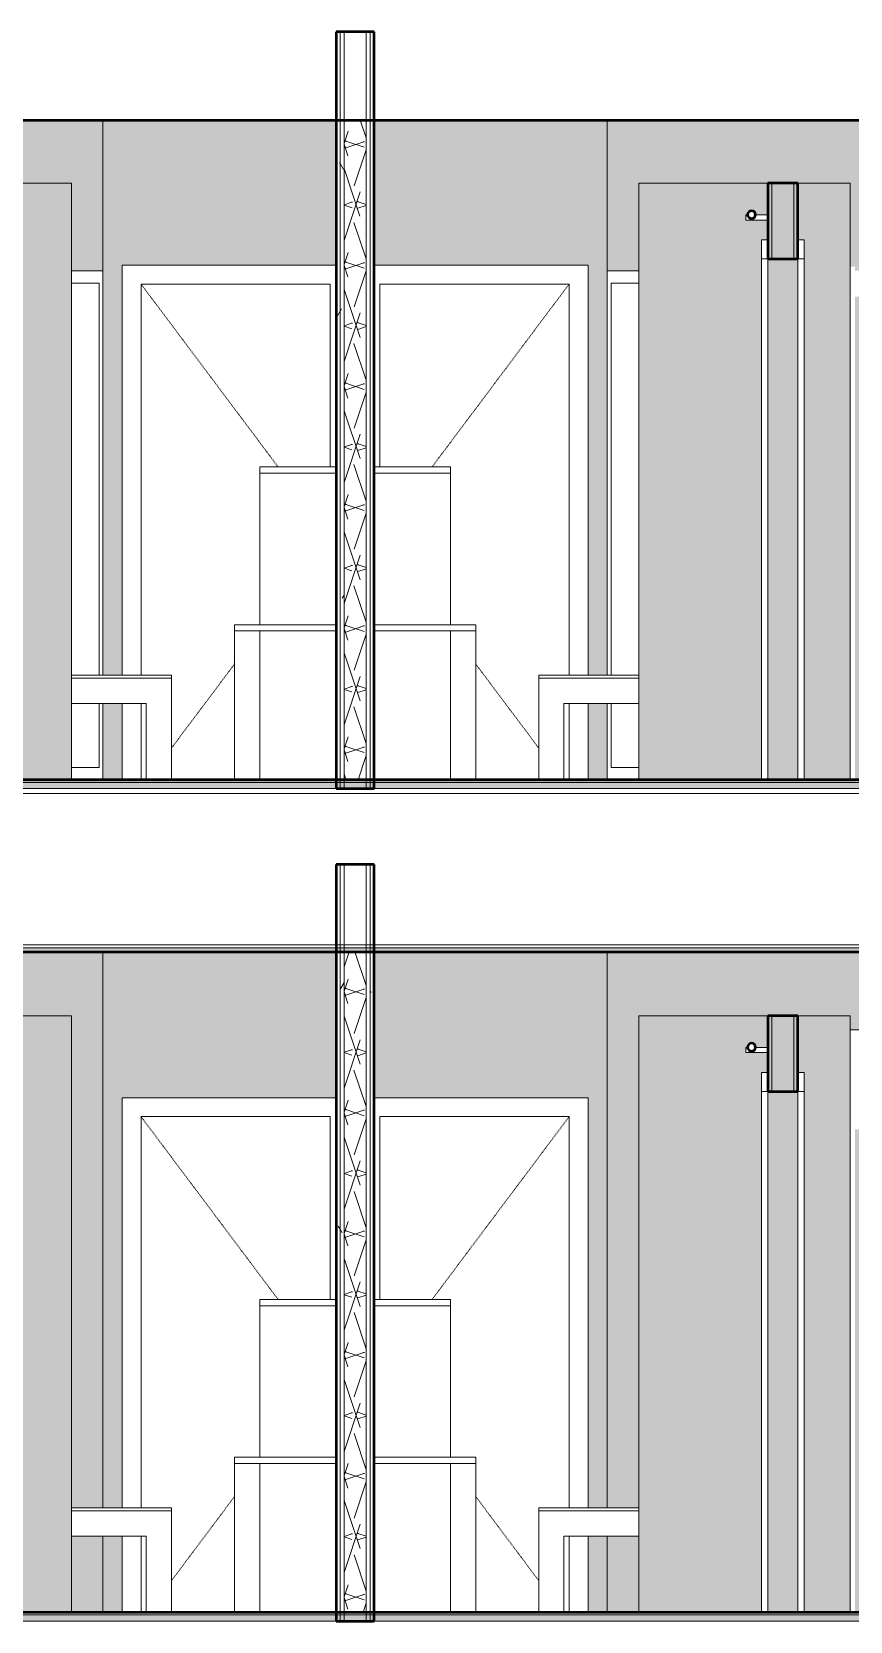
# Model space of a CAD drawing. Header units: inches. Extents: x 9584 to 15274, y -226 to 527.
# Drawn here: x 14167 to 14296.8, y 132 to 384 of the extents above; entities that cross this region are included whole.
import ezdxf

# ---------------------------------------------------------------- set-up
doc = ezdxf.new("R2010")
doc.units = ezdxf.units.IN
doc.header["$MEASUREMENT"] = 0
doc.linetypes.add('Dash 1_16_', pattern=[0.125, 0.0625, -0.0625])
doc.linetypes.add('Grid Line 1_2_', pattern=[0.875, 0.5, -0.125, 0.125, -0.125])
for name, color, linetype, lineweight in [('0-5', 250, 'Continuous', 13), ('0-6', 90, 'Continuous', 5), ('A-AREA-PATT-2', 254, 'Continuous', 9), ('A-DOOR-2', 7, 'Dash 1_16_', 9), ('A-DOOR-5', 250, 'Continuous', 13), ('A-DOOR-6', 10, 'Continuous', 50), ('A-DOOR-FRAM-1', 7, 'Continuous', 9), ('A-DOOR-FRAM-2', 50, 'Continuous', 20), ('A-FLOR-1', 192, 'Continuous', 50), ('A-FLOR-LEVL-1', 51, 'Grid Line 1_2_', 9), ('A-FLOR-MCUT', 51, 'Continuous', 13), ('A-FLOR-PATT-1', 8, 'Continuous', 9), ('A-GENM', 5, 'Continuous', 9), ('A-ROOF-1', 132, 'Continuous', 50), ('A-WALL', 113, 'Continuous', 13), ('A-WALL-1', 250, 'Continuous', 13), ('A-WALL-2', 10, 'Continuous', 50), ('A-WALL-PATT-1', 253, 'Continuous', 9), ('A-WALL-PATT-2', 7, 'Continuous', 9), ('I-FURN-1', 7, 'Continuous', 9), ('I-WALL-1', 10, 'Continuous', 50)]:
    doc.layers.add(name, color=color, linetype=linetype, lineweight=lineweight)
pattern_1 = [(0, (3257.106, 59.024), (30.72, 7.68), [1.267, -21.773, 1.267, -21.773, -122.88]), (0, (3257.106, 59.024), (30.72, 7.68), [-46.08, 1.267, -44.813, 1.267, -21.773, -53.76]), (0, (3257.106, 59.024), (30.72, 7.68), [-115.2, 1.267, -14.093, 1.267, -37.133]), (120, (3268.626, 62.864), (-22.01108, 22.7643), [1.267, -21.773, 1.267, -21.773, -122.88]), (120, (3268.626, 62.864), (-22.01108, 22.7643), [-46.08, 1.267, -44.813, 1.267, -21.773, -53.76]), (120, (3268.626, 62.864), (-22.01108, 22.7643), [-115.2, 1.267, -14.093, 1.267, -37.133]), (240, (3272.466, 78.224), (-8.70892, -30.4443), [1.267, -21.773, 1.267, -21.773, -122.88]), (240, (3272.466, 78.224), (-8.70892, -30.4443), [-46.08, 1.267, -44.813, 1.267, -21.773, -53.76]), (240, (3272.466, 78.224), (-8.70892, -30.4443), [-115.2, 1.267, -14.093, 1.267, -37.133])]
pattern_2 = [(161.57, (3257.586, 59.504), (-3.8399538, -1.54e-05), [0, -27.322, 3.034, 0]), (18.43, (3256.626, 59.504), (-3.8399538, 1.54e-05), [0, -27.322, 3.034, 0]), (108.43, (3257.586, 59.504), (1.919622, -9.6005246), [9.106, -21.25]), (71.57, (3256.626, 59.504), (1.919622, 9.6005246), [9.106, -21.25])]
pattern_3 = [(50, (14338.271, 59.024), (27.5427, -2.4099), [2.88, -31.68]), (355, (14338.27, 59.024), (-5.32784, 28.88427), [2.304, -25.344]), (100.451, (14340.567, 58.823), (22.2153, 26.47393), [2.448, -26.924]), (46.184, (14338.27, 66.704), (40.9819, -6.3564), [4.32, -47.52]), (96.636, (14341.687, 66.175), (35.8907, 37.4062), [3.671, -40.386]), (351.184, (14338.27, 66.704), (35.891, 37.4062), [3.456, -38.016]), (21, (14342.111, 64.784), (22.92104, -15.46073), [2.88, -31.68]), (326, (14342.11, 64.784), (9.3435, 27.84574), [2.304, -25.344]), (71.451, (14344.02, 63.496), (32.26477, 12.3844), [2.448, -26.924]), (37.5, (14338.271, 59.024), (0.466855, 12.78271), [1.267, -23.77, 1.267, -24.461, -25.44]), (37.5, (14338.271, 59.024), (0.466855, 12.78271), [-50.765, 1.267, -24.173]), (7.5, (14338.271, 59.024), (10.10159, 15.14509), [1.267, -13.402, 1.267, -23.194, -9.696]), (7.5, (14338.271, 59.024), (10.10159, 15.14509), [-39.13, 1.267, -8.429]), (327.5, (14329.708, 59.024), (20.49916, -0.86578), [1.267, -8.333, 1.267, -28.685, -39.744]), (327.5, (14329.708, 59.024), (20.49916, -0.86578), [-39.552, 1.267, -38.477]), (317.5, (14325.868, 59.024), (22.39478, 3.8443), [1.267, -11.213, 1.267, -18.624, -28.224]), (317.5, (14325.868, 59.024), (22.39478, 3.8443), [-32.371, 1.267, -26.957])]

# ---------------------------------------------------------------- blocks, each defined once
blk = doc.blocks.new('CTR - 2nd Phase_rvt-2-BUILDING SECTION - NORTH_SOUTH - LOOKING WEST')
at = {"layer": 'A-FLOR-LEVL-1'}
for p, q in [((1856.66, 264), (4168.71, 264)), ((1856.66, 132), (4168.71, 132))]:
    blk.add_line(p, q, dxfattribs=at)
blk = doc.blocks.new('Entertainment_Center_14771 - Entertainment_Center_14771-V67-BUILDING SECTION - NORTH_SOUTH - LOOKING WEST')
at = {"layer": 'I-FURN-1'}
for p, q in [((3140.25, 183), (3140.12, 183)), ((3140.25, 183), (3140.25, 182)), ((3140.25, 183), (3152.25, 183)), ((3140.25, 182), (3140.25, 183)), ((3140.25, 182), (3140.25, 158)), ((3152.25, 182), (3140.25, 182)), ((3140.25, 182), (3152.25, 182)), ((3140.25, 158), (3140.25, 182)), ((3152.25, 183), (3152.25, 182)), ((3152.25, 182), (3152.25, 158)), ((3140.12, 158), (3140.25, 158)), ((3140.25, 158), (3140.25, 157)), ((3140.25, 158), (3156.25, 158)), ((3140.25, 157), (3140.25, 158)), ((3140.25, 157), (3140.25, 133.37)), ((3156.25, 157), (3140.25, 157)), ((3140.25, 157), (3152.25, 157)), ((3140.25, 133.37), (3140.25, 157)), ((3152.25, 157), (3152.25, 133.37)), ((3156.25, 158), (3156.25, 157)), ((3156.25, 133.37), (3156.25, 157)), ((3156.28, 155.87), (3156.28, 156.87)), ((3156.28, 133.37), (3156.28, 134.12))]:
    blk.add_line(p, q, dxfattribs=at)
blk = doc.blocks.new('Table-Coffee - one-V68-BUILDING SECTION - NORTH_SOUTH - LOOKING WEST')
at = {"layer": 'I-FURN-1'}
for p, q in [((3166.25, 150), (3182.12, 150)), ((3166.25, 149.5), (3166.25, 150)), ((3182.12, 149.5), (3166.25, 149.5)), ((3166.25, 149.5), (3166.25, 133.37)), ((3182.12, 149.5), (3166.25, 149.5)), ((3170.25, 133.37), (3170.25, 145.5)), ((3170.25, 145.5), (3182.12, 145.5))]:
    blk.add_line(p, q, dxfattribs=at)
blk = doc.blocks.new('Interior_barn_door_18732 - Interior_barn_door_18732-V69-BUILDING SECTION - NORTH_SOUTH - LOOKING WEST')
at = {"layer": 'A-DOOR-5'}
for p, q in [((3199.1, 222.96), (3199.39, 222.96)), ((3199.1, 222.15), (3199.1, 222.96)), ((3202.57, 222.15), (3199.1, 222.15)), ((3200.61, 222.96), (3202.57, 222.96))]:
    blk.add_line(p, q, dxfattribs=at)
at = {"layer": 'A-DOOR-6'}
for start, end in [(90, 270), (270, 90)]:
    blk.add_arc((3200, 223), 0.625, start, end, dxfattribs=at)
at = {"layer": 'A-DOOR-FRAM-1'}
for p, q in [((3201.57, 133.37), (3201.57, 216)), ((3202.57, 216), (3202.57, 133.37)), ((3207.32, 133.37), (3207.32, 216)), ((3208.32, 216), (3208.32, 133.37))]:
    blk.add_line(p, q, dxfattribs=at)
at = {"layer": 'A-DOOR-FRAM-2'}
for p, q in [((3201.57, 219), (3201.57, 216)), ((3202.57, 219), (3201.57, 219)), ((3202.57, 216), (3202.57, 219)), ((3208.32, 219), (3207.32, 219)), ((3207.32, 219), (3207.32, 216)), ((3208.32, 216), (3208.32, 219)), ((3201.57, 216), (3202.57, 216)), ((3207.32, 216), (3208.32, 216))]:
    blk.add_line(p, q, dxfattribs=at)
blk = doc.blocks.new('Entertainment_Center_14771 - Entertainment_Center_14771-V70-BUILDING SECTION - NORTH_SOUTH - LOOKING WEST')
at = {"layer": 'I-FURN-1'}
for p, q in [((3122, 183), (3134, 183)), ((3122, 182), (3122, 183)), ((3134, 182), (3122, 182)), ((3122, 182), (3134, 182)), ((3122, 158), (3122, 182)), ((3134, 182), (3134, 183)), ((3134.12, 183), (3134, 183)), ((3134, 183), (3134, 182)), ((3134, 158), (3134, 182)), ((3134, 182), (3134, 158)), ((3117.97, 156.87), (3117.97, 155.87)), ((3118, 158), (3134, 158)), ((3118, 157), (3118, 158)), ((3118, 157), (3118, 133.37)), ((3134, 157), (3118, 157)), ((3122, 157), (3134, 157)), ((3122, 133.37), (3122, 157)), ((3134, 157), (3134, 158)), ((3134, 158), (3134.12, 158)), ((3134, 158), (3134, 157)), ((3134, 133.37), (3134, 157)), ((3134, 157), (3134, 133.37)), ((3117.97, 134.12), (3117.97, 133.37))]:
    blk.add_line(p, q, dxfattribs=at)
blk = doc.blocks.new('Table-Coffee - one-V71-BUILDING SECTION - NORTH_SOUTH - LOOKING WEST')
at = {"layer": 'I-FURN-1'}
for p, q in [((3092.12, 150), (3108, 150)), ((3108, 149.5), (3092.12, 149.5)), ((3108, 149.5), (3092.12, 149.5)), ((3108, 150), (3108, 149.5)), ((3108, 133.37), (3108, 149.5)), ((3092.12, 145.5), (3104, 145.5)), ((3104, 145.5), (3104, 133.37))]:
    blk.add_line(p, q, dxfattribs=at)
blk = doc.blocks.new('Single-Flush - 30_ x 80_-V80-BUILDING SECTION - NORTH_SOUTH - LOOKING WEST')
at = {"layer": 'A-DOOR-2'}
for p, q in [((3171.07, 212), (3149.32, 183)), ((3166.25, 138.43), (3156.25, 151.77))]:
    blk.add_line(p, q, dxfattribs=at)
at = {"layer": 'A-DOOR-FRAM-1'}
for p, q in [((3174.07, 215), (3140.12, 215)), ((3174.07, 150), (3174.07, 215)), ((3141.07, 183), (3141.07, 212)), ((3141.07, 212), (3171.07, 212)), ((3171.07, 212), (3171.07, 150)), ((3171.07, 145.5), (3171.07, 133.37)), ((3174.07, 133.37), (3174.07, 145.5))]:
    blk.add_line(p, q, dxfattribs=at)
blk = doc.blocks.new('Single-Flush - 30_ x 80_-V81-BUILDING SECTION - NORTH_SOUTH - LOOKING WEST')
at = {"layer": 'A-DOOR-2'}
for p, q in [((3103.17, 212), (3124.92, 183)), ((3108, 138.43), (3118, 151.77))]:
    blk.add_line(p, q, dxfattribs=at)
at = {"layer": 'A-DOOR-FRAM-1'}
for p, q in [((3100.17, 215), (3100.17, 150)), ((3134.12, 215), (3100.17, 215)), ((3103.17, 150), (3103.17, 212)), ((3103.17, 212), (3133.17, 212)), ((3133.17, 212), (3133.17, 183)), ((3100.17, 145.5), (3100.17, 133.37)), ((3103.17, 133.37), (3103.17, 145.5))]:
    blk.add_line(p, q, dxfattribs=at)
blk = doc.blocks.new('Entertainment_Center_14771 - Entertainment_Center_14771-V84-BUILDING SECTION - NORTH_SOUTH - LOOKING WEST')
at = {"layer": 'I-FURN-1'}
for p, q in [((3140.25, 315), (3140.12, 315)), ((3140.25, 315), (3140.25, 314)), ((3140.25, 315), (3152.25, 315)), ((3140.25, 314), (3140.25, 315)), ((3140.25, 314), (3140.25, 290)), ((3152.25, 314), (3140.25, 314)), ((3140.25, 314), (3152.25, 314)), ((3140.25, 290), (3140.25, 314)), ((3152.25, 315), (3152.25, 314)), ((3152.25, 314), (3152.25, 290)), ((3140.12, 290), (3140.25, 290)), ((3140.25, 290), (3140.25, 289)), ((3140.25, 290), (3156.25, 290)), ((3140.25, 289), (3140.25, 290)), ((3156.25, 290), (3156.25, 289)), ((3140.25, 289), (3140.25, 265.37)), ((3156.25, 289), (3140.25, 289)), ((3140.25, 289), (3152.25, 289)), ((3140.25, 265.37), (3140.25, 289)), ((3152.25, 289), (3152.25, 265.37)), ((3156.25, 265.37), (3156.25, 289)), ((3156.28, 287.87), (3156.28, 288.87)), ((3156.28, 265.37), (3156.28, 266.12))]:
    blk.add_line(p, q, dxfattribs=at)
blk = doc.blocks.new('CTR - 1st Phase - Unit Layouts_rvt-2-BUILDING SECTION - NORTH_SOUTH - LOOKING WEST')
at = {"layer": 'A-WALL-1'}
for p, q in [((3097.13, 282), (3097.13, 370)), ((3177.12, 370), (3177.12, 282)), ((3092.12, 360), (3071.67, 360)), ((3092.12, 265.37), (3092.12, 360)), ((3202.57, 360), (3182.12, 360)), ((3182.12, 360), (3182.12, 265.37)), ((3203.2, 360), (3203.2, 348)), ((3206.7, 360), (3206.7, 348)), ((3210.9, 360), (3207.32, 360)), ((3210.9, 360), (3215.65, 360)), ((3215.65, 360), (3215.65, 265.37)), ((3202.57, 265.37), (3202.57, 348)), ((3207.32, 348), (3207.32, 265.37)), ((3097.13, 265.37), (3097.13, 277.5)), ((3177.12, 277.5), (3177.12, 265.37)), ((3097.13, 150), (3097.13, 238.12)), ((3177.12, 238.12), (3177.12, 150)), ((3092.12, 228), (3071.67, 228)), ((3092.12, 133.37), (3092.12, 228)), ((3202.57, 228), (3182.12, 228)), ((3182.12, 228), (3182.12, 133.37)), ((3203.2, 228), (3203.2, 216)), ((3206.7, 228), (3206.7, 216)), ((3210.9, 228), (3207.32, 228)), ((3210.9, 228), (3215.65, 228)), ((3215.65, 228), (3215.65, 133.37)), ((3202.57, 133.37), (3202.57, 216)), ((3207.32, 216), (3207.32, 133.37)), ((3097.13, 133.37), (3097.13, 145.5)), ((3177.12, 145.5), (3177.12, 133.37))]:
    blk.add_line(p, q, dxfattribs=at)
at = {"layer": 'A-WALL-2'}
for p, q in [((3207.32, 360), (3202.57, 360)), ((3202.57, 360), (3202.57, 348)), ((3207.32, 348), (3207.32, 360)), ((3202.57, 348), (3207.32, 348)), ((3207.32, 228), (3202.57, 228)), ((3202.57, 228), (3202.57, 216)), ((3207.32, 216), (3207.32, 228)), ((3202.57, 216), (3207.32, 216))]:
    blk.add_line(p, q, dxfattribs=at)
at = {"layer": '0-5'}
for name, p in [('Interior_barn_door_18732 - Interior_barn_door_18732-V69-BUILDING SECTION - NORTH_SOUTH - LOOKING WEST', (0, 132)), ('Single-Flush - 30_ x 80_-V81-BUILDING SECTION - NORTH_SOUTH - LOOKING WEST', (0, 132)), ('Single-Flush - 30_ x 80_-V80-BUILDING SECTION - NORTH_SOUTH - LOOKING WEST', (0, 132)), ('Entertainment_Center_14771 - Entertainment_Center_14771-V70-BUILDING SECTION - NORTH_SOUTH - LOOKING WEST', (0, 132)), ('Entertainment_Center_14771 - Entertainment_Center_14771-V84-BUILDING SECTION - NORTH_SOUTH - LOOKING WEST', (0, 0)), ('Table-Coffee - one-V71-BUILDING SECTION - NORTH_SOUTH - LOOKING WEST', (0, 132)), ('Table-Coffee - one-V68-BUILDING SECTION - NORTH_SOUTH - LOOKING WEST', (0, 132)), ('Interior_barn_door_18732 - Interior_barn_door_18732-V69-BUILDING SECTION - NORTH_SOUTH - LOOKING WEST', (0, 0)), ('Single-Flush - 30_ x 80_-V81-BUILDING SECTION - NORTH_SOUTH - LOOKING WEST', (0, 0)), ('Single-Flush - 30_ x 80_-V80-BUILDING SECTION - NORTH_SOUTH - LOOKING WEST', (0, 0)), ('Entertainment_Center_14771 - Entertainment_Center_14771-V70-BUILDING SECTION - NORTH_SOUTH - LOOKING WEST', (0, 0)), ('Entertainment_Center_14771 - Entertainment_Center_14771-V67-BUILDING SECTION - NORTH_SOUTH - LOOKING WEST', (0, 0)), ('Table-Coffee - one-V71-BUILDING SECTION - NORTH_SOUTH - LOOKING WEST', (0, 0)), ('Table-Coffee - one-V68-BUILDING SECTION - NORTH_SOUTH - LOOKING WEST', (0, 0))]:
    blk.add_blockref(name, p, dxfattribs=at)
blk = doc.blocks.new('CTR - 1st Phase - Common Walls_rvt-2-BUILDING SECTION - NORTH_SOUTH - LOOKING WEST')
at = {"layer": 'A-AREA-PATT-2'}
h = blk.add_hatch(color=256, dxfattribs=at)
h.paths.add_polyline_path([(2938.52, 265.37), (2942.02, 265.37), (2942.02, 270), (2940, 270), (2940, 288), (2942, 288), (2942.13, 288.5), (2942.5, 288.87), (2943, 289), (2953, 289), (2953.5, 288.87), (2953.86, 288.5), (2954, 288), (2958, 288), (2958, 286), (3019, 286), (3019, 270), (3016.97, 270), (3016.97, 265.37), (3057.85, 265.37), (3057.85, 346.75), (3058.6, 346.75), (3058.6, 265.37), (3065.92, 265.37), (3065.92, 351), (3066.92, 351), (3066.92, 265.37), (3071.67, 265.37), (3071.67, 351), (3072.67, 351), (3072.67, 265.37), (3092.12, 265.37), (3092.12, 346.12), (3097.13, 346.12), (3097.13, 282), (3100.17, 282), (3100.17, 347), (3134.12, 347), (3134.12, 370), (2938.52, 370), (2938.52, 360), (3051.62, 360), (3051.62, 342), (2938.52, 342), (2938.52, 269.43)], flags=0)
h.paths.add_polyline_path([(2943.97, 265.37), (2944, 265.37), (2943.97, 269.43)], flags=0)
h.paths.add_polyline_path([(2946, 265.37), (2952, 265.37), (2952, 270), (2946, 270), (2946, 269.43)], flags=0)
h.paths.add_polyline_path([(3100.17, 265.37), (3100.17, 277.5), (3097.13, 277.5), (3097.13, 265.37), (3098.91, 265.37)], flags=0)
h.paths.add_polyline_path([(3015.02, 265.37), (3015.02, 270), (2954, 270), (2954, 265.37), (3012.68, 265.37)], flags=0)
h.paths.add_polyline_path([(3071.67, 354.15), (3071.67, 354.96), (3073.62, 355), (3073.8, 355.44), (3074.25, 355.62), (3074.69, 355.44), (3074.87, 354.96), (3075.14, 354.96), (3075.14, 354.15), (3072.67, 354.15)], flags=0)
h = blk.add_hatch(color=256, dxfattribs=at)
h.paths.add_polyline_path([(3216.4, 265.37), (3257.27, 265.37), (3257.27, 270), (3255.25, 270), (3255.25, 286), (3316.25, 286), (3316.25, 288), (3320.25, 288), (3320.38, 288.5), (3320.75, 288.87), (3321.25, 289), (3331.25, 289), (3331.75, 288.87), (3332.12, 288.5), (3332.25, 288), (3334.25, 288), (3334.25, 270), (3332.22, 270), (3332.22, 265.37), (3335.72, 265.37), (3335.72, 342), (3216.4, 342), (3216.4, 274.68)], flags=0)
h.paths.add_polyline_path([(3215.14, 265.37), (3215.65, 265.37), (3215.65, 346.75), (3216.4, 346.75), (3216.4, 346.12), (3222.62, 346.15), (3222.62, 360), (3335.72, 360), (3335.72, 370), (3140.12, 370), (3140.12, 347), (3174.07, 347), (3174.07, 282), (3177.12, 282), (3177.12, 346.12), (3182.12, 346.12), (3182.12, 265.37), (3201.57, 265.37), (3201.57, 351), (3202.57, 351), (3202.57, 265.37), (3207.32, 265.37), (3207.32, 351), (3208.32, 351), (3208.32, 265.37), (3211.74, 265.37)], flags=0)
h.paths.add_polyline_path([(3174.07, 265.37), (3177.12, 265.37), (3177.12, 277.5), (3174.07, 277.5), (3174.07, 274.68)], flags=0)
h.paths.add_polyline_path([(3259.22, 265.37), (3320.25, 265.37), (3320.25, 270), (3259.22, 270), (3259.22, 269.43)], flags=0)
h.paths.add_polyline_path([(3322.25, 265.37), (3328.25, 265.37), (3328.25, 270), (3322.25, 270)], flags=0)
h.paths.add_polyline_path([(3330.25, 265.37), (3330.27, 265.37), (3330.25, 269.43)], flags=0)
h.paths.add_polyline_path([(3201.57, 354.15), (3199.1, 354.15), (3199.1, 354.96), (3199.38, 355), (3199.56, 355.44), (3200, 355.62), (3200.44, 355.44), (3200.63, 354.96), (3202.57, 354.96), (3202.57, 354.15)], flags=0)
h = blk.add_hatch(color=256, dxfattribs=at)
h.paths.add_polyline_path([(2938.52, 133.37), (2942.02, 133.37), (2942.02, 138), (2940, 138), (2940, 156), (2942, 156), (2942.13, 156.5), (2942.5, 156.87), (2943, 157), (2953, 157), (2953.5, 156.87), (2953.86, 156.5), (2954, 156), (2958, 156), (2958, 154), (3019, 154), (3019, 138), (3016.97, 137.99), (3016.97, 133.37), (3057.85, 133.37), (3057.85, 210), (2938.52, 210), (2938.52, 135.27)], flags=0)
h.paths.add_polyline_path([(3092.12, 133.37), (3100.17, 133.37), (3100.17, 145.5), (3092.12, 145.5), (3092.12, 150), (3100.17, 150), (3100.17, 215), (3134.12, 215), (3134.12, 238.12), (2938.52, 238.12), (2938.52, 228), (3051.62, 228), (3051.62, 225.75), (3058.6, 225.75), (3058.6, 133.37), (3065.92, 133.37), (3065.92, 219), (3066.92, 219), (3066.92, 133.37), (3071.67, 133.37), (3071.67, 219), (3072.67, 219), (3072.67, 133.37), (3078.89, 133.37)], flags=0)
h.paths.add_polyline_path([(2943.97, 133.37), (2944, 133.37), (2943.97, 135.28)], flags=0)
h.paths.add_polyline_path([(2946, 133.37), (2952, 133.37), (2952, 138), (2946, 137.99), (2946, 135.29)], flags=0)
h.paths.add_polyline_path([(3015.02, 133.37), (3015.02, 138), (2954, 138), (2954, 133.37), (3012.68, 133.37)], flags=0)
h.paths.add_polyline_path([(3071.67, 222.15), (3071.67, 222.96), (3073.62, 223), (3073.8, 223.44), (3074.25, 223.62), (3074.69, 223.44), (3074.87, 222.96), (3075.14, 222.96), (3075.14, 222.15), (3072.67, 222.15)], flags=0)
h = blk.add_hatch(color=256, dxfattribs=at)
h.paths.add_polyline_path([(3212.38, 133.37), (3215.65, 133.37), (3215.65, 225.75), (3222.62, 225.75), (3222.62, 228), (3335.72, 228), (3335.72, 238.12), (3140.12, 238.12), (3140.12, 215), (3174.07, 215), (3174.07, 150), (3182.12, 150), (3182.12, 145.5), (3174.07, 145.5), (3174.07, 133.37), (3201.57, 133.37), (3201.57, 219), (3202.57, 219), (3202.57, 133.37), (3207.32, 133.37), (3207.32, 219), (3208.32, 219), (3208.32, 133.37), (3211.3, 133.37)], flags=0)
h.paths.add_polyline_path([(3335.44, 133.37), (3335.72, 133.37), (3335.72, 210), (3216.4, 210), (3216.4, 133.37), (3257.27, 133.37), (3257.27, 138), (3255.25, 138), (3255.25, 154), (3316.25, 154), (3316.25, 156), (3320.25, 156), (3320.38, 156.5), (3320.75, 156.87), (3321.25, 157), (3331.25, 157), (3331.75, 156.87), (3332.12, 156.5), (3332.25, 156), (3334.25, 156), (3334.25, 138), (3332.22, 137.99), (3332.22, 133.37)], flags=0)
h.paths.add_polyline_path([(3328.25, 133.37), (3328.25, 138), (3322.25, 138), (3322.25, 133.37), (3327.16, 133.37)], flags=0)
h.paths.add_polyline_path([(3320.25, 133.37), (3320.25, 138), (3259.22, 137.99), (3259.22, 133.37), (3310.61, 133.37)], flags=0)
h.paths.add_polyline_path([(3202.57, 222.15), (3199.1, 222.15), (3199.1, 222.96), (3199.38, 223), (3199.56, 223.44), (3200, 223.62), (3200.44, 223.44), (3200.63, 222.96), (3202.57, 222.96)], flags=0)
at = {"layer": 'A-WALL-PATT-1'}
h = blk.add_hatch(dxfattribs=at)
h.set_pattern_fill('FP_52', color=256, style=0, pattern_type=2)
h.set_pattern_definition(pattern_2)
h.paths.add_polyline_path([(3138.87, 265.25), (3138.87, 370), (3135.37, 370), (3135.37, 265.25), (3138.65, 265.25)], flags=0)
h = blk.add_hatch(dxfattribs=at)
h.set_pattern_fill('FP_52', color=256, style=0, pattern_type=2)
h.set_pattern_definition(pattern_2)
h.paths.add_polyline_path([(3135.37, 133.25), (3138.87, 133.25), (3138.87, 238.12), (3135.37, 238.12), (3135.37, 135.83)], flags=0)
at = {"layer": 'A-WALL-PATT-2'}
h = blk.add_hatch(dxfattribs=at)
h.set_pattern_fill('FP_43', color=256, style=0, pattern_type=2)
h.set_pattern_definition(pattern_1)
h.paths.add_polyline_path([(3134.75, 265.37), (3134.75, 370), (3134.12, 370), (3134.12, 265.37)], flags=0)
h = blk.add_hatch(dxfattribs=at)
h.set_pattern_fill('FP_43', color=256, style=0, pattern_type=2)
h.set_pattern_definition(pattern_1)
h.paths.add_polyline_path([(3135.37, 265.37), (3135.37, 370), (3134.75, 370), (3134.75, 265.37)], flags=0)
h = blk.add_hatch(dxfattribs=at)
h.set_pattern_fill('FP_43', color=256, style=0, pattern_type=2)
h.set_pattern_definition(pattern_1)
h.paths.add_polyline_path([(3139.5, 265.37), (3139.5, 370), (3138.87, 370), (3138.87, 265.37)], flags=0)
h = blk.add_hatch(dxfattribs=at)
h.set_pattern_fill('FP_43', color=256, style=0, pattern_type=2)
h.set_pattern_definition(pattern_1)
h.paths.add_polyline_path([(3134.75, 133.37), (3134.75, 238.12), (3134.12, 238.12), (3134.12, 133.37)], flags=0)
h = blk.add_hatch(dxfattribs=at)
h.set_pattern_fill('FP_43', color=256, style=0, pattern_type=2)
h.set_pattern_definition(pattern_1)
h.paths.add_polyline_path([(3135.37, 133.37), (3135.37, 238.12), (3134.75, 238.12), (3134.75, 133.37)], flags=0)
h = blk.add_hatch(dxfattribs=at)
h.set_pattern_fill('FP_43', color=256, style=0, pattern_type=2)
h.set_pattern_definition(pattern_1)
h.paths.add_polyline_path([(3140.12, 133.37), (3140.12, 238.12), (3139.5, 238.12), (3139.5, 133.37)], flags=0)
at = {"layer": 'A-FLOR-LEVL-1'}
for p, q in [((1856.66, 264), (4168.71, 264)), ((1856.66, 132), (4168.71, 132))]:
    blk.add_line(p, q, dxfattribs=at)
at = {"layer": 'A-WALL-1'}
for p, q in [((3134.75, 264), (3134.75, 384)), ((3135.37, 264), (3135.37, 384)), ((3138.87, 264), (3138.87, 384)), ((3139.5, 264), (3139.5, 384)), ((3134.75, 132), (3134.75, 252)), ((3135.37, 132), (3135.37, 252)), ((3138.87, 132), (3138.87, 252)), ((3139.5, 132), (3139.5, 252))]:
    blk.add_line(p, q, dxfattribs=at)
at = {"layer": 'I-WALL-1'}
for p, q in [((3134.12, 384), (3134.12, 264)), ((3140.12, 384), (3134.12, 384)), ((3140.12, 264), (3140.12, 384)), ((3134.12, 264), (3140.12, 264)), ((3134.12, 252), (3134.12, 132)), ((3140.12, 252), (3134.12, 252)), ((3140.12, 132), (3140.12, 252)), ((3134.12, 132), (3140.12, 132))]:
    blk.add_line(p, q, dxfattribs=at)
blk = doc.blocks.new('_THE_ WINDOW _ DOOR - Window - 2nd _ 3rd Floors-1942383-BUILDING SECTION - NORTH_SOUTH - LOOKING WEST')
at = {"layer": 'A-GENM'}
for p, q in [((3177.71, 344.12), (3182.12, 344.12)), ((3177.71, 282), (3177.71, 344.12)), ((3177.71, 267.37), (3177.71, 277.5)), ((3182.12, 267.37), (3177.71, 267.37))]:
    blk.add_line(p, q, dxfattribs=at)
blk = doc.blocks.new('_THE_ WINDOW _ DOOR - Window - 2nd _ 3rd Floors-V95-BUILDING SECTION - NORTH_SOUTH - LOOKING WEST')
at = {"layer": 'A-GENM'}
for p, q in [((3092.12, 344.12), (3096.54, 344.12)), ((3096.54, 344.12), (3096.54, 282)), ((3096.54, 277.5), (3096.54, 267.37)), ((3096.54, 267.37), (3092.12, 267.37))]:
    blk.add_line(p, q, dxfattribs=at)

msp = doc.modelspace()

# ---------------------------------------------------------------- hatches: boundary and pattern name
at = {"layer": 'A-FLOR-PATT-1'}
h = msp.add_hatch(dxfattribs=at)
h.set_pattern_fill('FP_44', color=256, style=0, pattern_type=2)
h.set_pattern_definition(pattern_3)
h.paths.add_polyline_path([(13793.7016, 264), (13803.8974, 264), (13803.8974, 265), (13597.7151, 265), (13597.8242, 264), (13762.8153, 264)], flags=0)
h.paths.add_polyline_path([(14590.3934, 264), (14616.6322, 264), (14616.6322, 265), (14411.4143, 265), (14411.4143, 264), (14588.1982, 264)], flags=0)
h.paths.add_polyline_path([(14177.7016, 264), (14401.4143, 264), (14401.4143, 265), (14035.1638, 265), (14035.1638, 264), (14173.2891, 264)], flags=0)
h.paths.add_polyline_path([(13863.3748, 264), (14025.1638, 264), (14025.1638, 265), (13827.8307, 265), (13827.8307, 264), (13834.1016, 264)], flags=0)
h.paths.add_polyline_path([(14740.2447, 264), (14793.0714, 264), (14793.0714, 265), (14704.8697, 265), (14704.8697, 264)], flags=0)
h.paths.add_polyline_path([(13154.4016, 264), (13157.3391, 264), (13157.3391, 265), (13151.8391, 265), (13151.8391, 264)], flags=0)
h.paths.add_polyline_path([(13531.0934, 264), (13575.8015, 264), (13575.9106, 265), (13406.6723, 265), (13406.6723, 264), (13527.2766, 264)], flags=0)
h.paths.add_polyline_path([(14933.6391, 264), (14933.6391, 265), (14867.0714, 265), (14867.0714, 264), (14921.4246, 264)], flags=0)
h.paths.add_polyline_path([(13215.9899, 264), (13367.4899, 264), (13367.4899, 265), (13215.9899, 265)], flags=0)
h.paths.add_polyline_path([(14865.0714, 264), (14865.0714, 265), (14795.0714, 265), (14795.0714, 264), (14863.4942, 264)], flags=0)
h.paths.add_polyline_path([(14409.4143, 264), (14409.4143, 265), (14403.4143, 265), (14403.4143, 264), (14408.3262, 264)], flags=0)
h.paths.add_polyline_path([(14027.6403, 264), (14033.1638, 264), (14033.1638, 265), (14027.1638, 265), (14027.1638, 264)], flags=0)
h = msp.add_hatch(dxfattribs=at)
h.set_pattern_fill('FP_43', color=256, style=0, pattern_type=2)
h.set_pattern_definition([(0, (14338.271, 59.024), (30.72, 7.68), [1.267, -21.773, 1.267, -21.773, -122.88]), (0, (14338.271, 59.024), (30.72, 7.68), [-46.08, 1.267, -44.813, 1.267, -21.773, -53.76]), (0, (14338.271, 59.024), (30.72, 7.68), [-115.2, 1.267, -14.093, 1.267, -37.133]), (120, (14349.791, 62.864), (-22.011075, 22.7643), [1.267, -21.773, 1.267, -21.773, -122.88]), (120, (14349.791, 62.864), (-22.011075, 22.7643), [-46.08, 1.267, -44.813, 1.267, -21.773, -53.76]), (120, (14349.791, 62.864), (-22.011075, 22.7643), [-115.2, 1.267, -14.093, 1.267, -37.133]), (240, (14353.631, 78.224), (-8.708925, -30.4443), [1.267, -21.773, 1.267, -21.773, -122.88]), (240, (14353.631, 78.224), (-8.708925, -30.4443), [-46.08, 1.267, -44.813, 1.267, -21.773, -53.76]), (240, (14353.631, 78.224), (-8.708925, -30.4443), [-115.2, 1.267, -14.093, 1.267, -37.133])])
h.paths.add_polyline_path([(13151.8391, 238.125), (14933.6391, 238.125), (14933.6391, 238.75), (13151.8391, 238.75)], flags=0)
h = msp.add_hatch(dxfattribs=at)
h.set_pattern_fill('FP_44', color=256, style=0, pattern_type=2)
h.set_pattern_definition(pattern_3)
h.paths.add_polyline_path([(13613.8512, 132), (13803.8974, 132), (13803.8974, 133), (13597.7151, 133), (13597.8242, 132), (13603.8891, 132)], flags=0)
h.paths.add_polyline_path([(13953.2049, 132), (14025.1638, 132), (14025.1638, 133), (13827.8307, 133), (13827.8307, 132), (13947.5641, 132)], flags=0)
h.paths.add_polyline_path([(14590.3934, 132), (14616.6322, 132), (14616.6322, 133), (14411.4143, 133), (14411.4143, 132), (14588.1982, 132)], flags=0)
h.paths.add_polyline_path([(14755.909, 132), (14793.0714, 132), (14793.0714, 133), (14704.8697, 133), (14704.8697, 132), (14748.6197, 132)], flags=0)
h.paths.add_polyline_path([(14160.0528, 132), (14401.4143, 132), (14401.4143, 133), (14035.1638, 133), (14035.1638, 132), (14152.8391, 132)], flags=0)
h.paths.add_polyline_path([(13157.3391, 132), (13157.3391, 133), (13151.8391, 133), (13151.8391, 132)], flags=0)
h.paths.add_polyline_path([(13215.9899, 132), (13367.4899, 132), (13367.4899, 133), (13215.9899, 132.9642)], flags=0)
h.paths.add_polyline_path([(13531.0934, 132), (13575.8015, 132), (13575.9106, 133), (13406.6723, 133), (13406.6723, 132), (13524.9141, 132)], flags=0)
h.paths.add_polyline_path([(14033.1638, 132), (14033.1638, 133), (14027.1638, 133), (14027.1638, 132), (14027.6403, 132)], flags=0)
h.paths.add_polyline_path([(14933.6391, 132), (14933.6391, 133), (14867.0714, 133), (14867.0714, 132), (14921.4246, 132)], flags=0)
h.paths.add_polyline_path([(14865.0714, 132), (14865.0714, 133), (14795.0714, 133), (14795.0714, 132), (14863.4942, 132)], flags=0)
h.paths.add_polyline_path([(14409.4143, 132), (14409.4143, 133), (14403.4143, 133), (14403.4143, 132), (14408.3262, 132)], flags=0)

# ---------------------------------------------------------------- linework, layer by layer
at = {"layer": 'A-FLOR-1'}
for p, q in [((14401.4143, 265.375), (14035.1638, 265.375)), ((13151.8391, 238.125), (14933.0141, 238.125)), ((14401.4143, 133.375), (14035.1638, 133.375))]:
    msp.add_line(p, q, dxfattribs=at)
at = {"layer": 'A-FLOR-LEVL-1'}
for p, q in [((12938.5758, 264), (15249.1298, 264)), ((12938.5758, 132), (15249.1298, 132))]:
    msp.add_line(p, q, dxfattribs=at)
at = {"layer": 'A-FLOR-MCUT'}
for p, q in [((14401.4143, 265.25), (14035.1638, 265.25)), ((14401.4143, 265), (14035.1638, 265)), ((14939.1391, 263.25), (13151.8391, 263.25)), ((14401.4143, 264), (14035.1638, 264)), ((14933.6391, 239.25), (13151.8391, 239.25)), ((14933.6391, 238.75), (13151.8391, 238.75)), ((14401.4143, 133.25), (14035.1638, 133.25)), ((14401.4143, 133), (14035.1638, 133)), ((14401.4143, 132), (14035.1638, 132))]:
    msp.add_line(p, q, dxfattribs=at)
at = {"layer": 'A-ROOF-1'}
msp.add_line((13151.8391, 370), (14933.6391, 370), dxfattribs=at)
at = {"layer": 'A-WALL'}
for p, q in [((14173.2891, 346.125), (14178.2915, 346.125)), ((14258.2866, 346.125), (14263.2891, 346.125)), ((14296.8122, 225.75), (14303.7891, 225.75))]:
    msp.add_line(p, q, dxfattribs=at)

# ---------------------------------------------------------------- block references
at = {"layer": '0-6'}
for name in ['CTR - 2nd Phase_rvt-2-BUILDING SECTION - NORTH_SOUTH - LOOKING WEST', 'CTR - 1st Phase - Common Walls_rvt-2-BUILDING SECTION - NORTH_SOUTH - LOOKING WEST', 'CTR - 1st Phase - Unit Layouts_rvt-2-BUILDING SECTION - NORTH_SOUTH - LOOKING WEST']:
    msp.add_blockref(name, (11081.1653, 0), dxfattribs=at)
at = {"layer": 'A-GENM'}
for name in ['_THE_ WINDOW _ DOOR - Window - 2nd _ 3rd Floors-V95-BUILDING SECTION - NORTH_SOUTH - LOOKING WEST', '_THE_ WINDOW _ DOOR - Window - 2nd _ 3rd Floors-1942383-BUILDING SECTION - NORTH_SOUTH - LOOKING WEST']:
    msp.add_blockref(name, (11081.1653, 0), dxfattribs=at)

doc.saveas('drawing.dxf')
